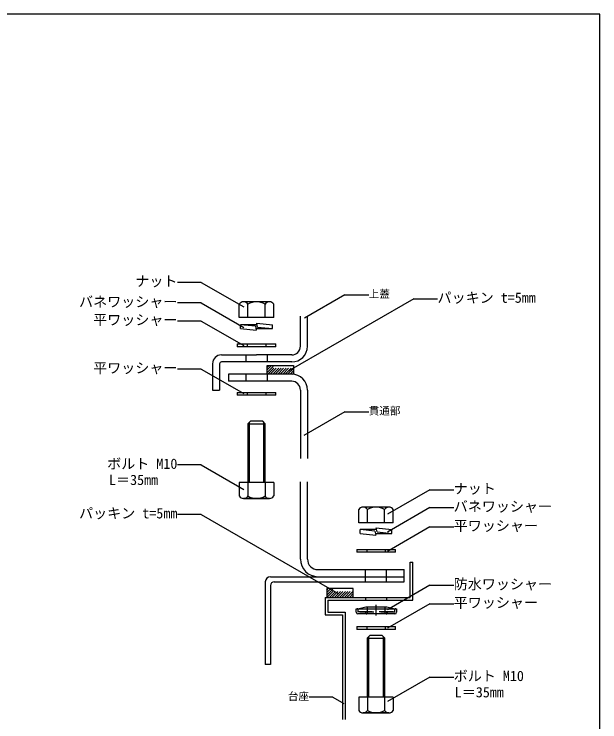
# Model space of a CAD drawing. Units: millimetres on the paper, enlarged 10 times, with parts at other scales. Extents: x -10475 to 9199, y -10092 to 10143.
# Drawn here: x -2845 to -2012, y 85 to 1092 of the extents above; entities that cross this region are included whole.
import ezdxf
from ezdxf.enums import TextEntityAlignment as Align

# ---------------------------------------------------------------- set-up
doc = ezdxf.new("R2010")
doc.units = ezdxf.units.MM
doc.header["$LTSCALE"] = 10
for name, pattern in [('CHAIN1', [8, 5, -1, 1, -1]), ('DASHED1', [1.8, 1.2, -0.6]), ('DASHED2', [3, 2, -1])]:
    doc.linetypes.add(name, pattern=pattern)
for name, color, linetype in [('0-F_図面枠', 7, 'Continuous'), ('F-0_FRP', 4, 'Continuous'), ('F-1_SUS', 7, 'Continuous'), ('F-2_金物', 7, 'Continuous'), ('F-3', 7, 'Continuous'), ('F-8_FRP部位名', 2, 'Continuous'), ('F-9_SUS部位名', 2, 'Continuous'), ('F-A_金物品名', 3, 'Continuous')]:
    doc.layers.add(name, color=color, linetype=linetype)
doc.styles.add('ＭＳ ゴシック', font='')
doc.styles.get('ＭＳ ゴシック').set_extended_font_data('MS Gothic')

msp = doc.modelspace()

# ---------------------------------------------------------------- linework, layer by layer
at = {"layer": '0-F_図面枠'}
msp.add_line((-2011.52, -1667.93), (-2011.52, 1092.07), dxfattribs=at)
msp.add_lwpolyline([(-2011.52, 1092.07), (-6011.52, 1092.07), (-6011.52, -1667.93)], dxfattribs=at)
at = {"layer": 'F-0_FRP'}
for p, q in [((-2437.37, 619.45), (-2437.37, 661.95)), ((-2427.37, 619.45), (-2427.37, 661.95)), ((-2549.87, 606.95), (-2499.87, 606.95)), ((-2514.87, 606.95), (-2514.87, 596.95)), ((-2449.87, 606.95), (-2499.87, 606.95)), ((-2484.87, 606.95), (-2484.87, 596.95)), ((-2552.37, 594.45), (-2552.37, 556.95)), ((-2449.87, 596.95), (-2549.87, 596.95)), ((-2539.87, 579.45), (-2539.87, 569.45)), ((-2449.87, 579.45), (-2539.87, 579.45)), ((-2514.87, 579.45), (-2514.87, 569.45)), ((-2484.87, 579.45), (-2484.87, 569.45)), ((-2499.87, 569.45), (-2539.87, 569.45)), ((-2449.87, 569.45), (-2499.87, 569.45)), ((-2437.37, 556.95), (-2437.37, 459.45)), ((-2427.37, 556.95), (-2427.37, 459.45)), ((-2510.37, 510.93), (-2510.37, 425.18)), ((-2489.37, 425.18), (-2489.37, 510.93)), ((-2437.37, 316.34), (-2437.37, 426.34)), ((-2427.37, 316.34), (-2427.37, 426.34)), ((-2412.37, 301.34), (-2289.87, 301.34)), ((-2344.87, 283.84), (-2344.87, 301.34)), ((-2314.87, 283.84), (-2314.87, 301.34)), ((-2289.87, 283.84), (-2289.87, 301.34)), ((-2487.37, 283.84), (-2487.37, 166.34)), ((-2479.87, 291.34), (-2412.37, 291.34)), ((-2474.87, 283.84), (-2344.87, 283.84)), ((-2412.37, 291.34), (-2289.87, 291.34)), ((-2479.87, 278.84), (-2479.87, 166.34)), ((-2479.87, 166.34), (-2487.37, 166.34))]:
    msp.add_line(p, q, dxfattribs=at)
at = {"layer": 'F-0_FRP', "linetype": 'DASHED1'}
for p, q in [((-2484.87, 582.01), (-2474.93, 591.95)), ((-2484.87, 585.54), (-2478.46, 591.95)), ((-2484.87, 589.08), (-2482, 591.95)), ((-2484.87, 582.01), (-2474.93, 591.95)), ((-2484.87, 585.54), (-2478.46, 591.95)), ((-2484.87, 589.08), (-2482, 591.95)), ((-2483.89, 579.45), (-2471.39, 591.95)), ((-2483.89, 579.45), (-2471.39, 591.95)), ((-2480.36, 579.45), (-2467.86, 591.95)), ((-2480.36, 579.45), (-2467.86, 591.95)), ((-2476.82, 579.45), (-2464.32, 591.95)), ((-2476.82, 579.45), (-2464.32, 591.95)), ((-2473.28, 579.45), (-2460.78, 591.95)), ((-2473.28, 579.45), (-2460.78, 591.95)), ((-2469.75, 579.45), (-2457.25, 591.95)), ((-2469.75, 579.45), (-2457.25, 591.95)), ((-2466.21, 579.45), (-2453.71, 591.95)), ((-2466.21, 579.45), (-2453.71, 591.95)), ((-2462.68, 579.45), (-2450.18, 591.95)), ((-2462.68, 579.45), (-2450.18, 591.95)), ((-2459.14, 579.45), (-2447.37, 591.22)), ((-2459.14, 579.45), (-2447.37, 591.22)), ((-2455.61, 579.45), (-2447.37, 587.69)), ((-2455.61, 579.45), (-2447.37, 587.69)), ((-2452.07, 579.45), (-2447.37, 584.15)), ((-2452.07, 579.45), (-2447.37, 584.15)), ((-2448.54, 579.45), (-2447.37, 580.62)), ((-2448.54, 579.45), (-2447.37, 580.62))]:
    msp.add_line(p, q, dxfattribs=at)
at = {"layer": 'F-0_FRP', "color": 7}
for p, q in [((-2512.37, 508.93), (-2512.37, 425.18)), ((-2512.37, 508.93), (-2487.37, 508.93)), ((-2487.37, 508.93), (-2491.12, 512.68)), ((-2487.37, 425.18), (-2487.37, 508.93)), ((-2475.33, 425.18), (-2524.41, 425.18)), ((-2524.41, 425.18), (-2524.41, 406.22)), ((-2512.14, 425.18), (-2512.14, 406.22)), ((-2487.6, 425.18), (-2487.6, 406.22)), ((-2475.33, 425.18), (-2475.33, 406.22))]:
    msp.add_line(p, q, dxfattribs=at)
at = {"layer": 'F-0_FRP', "color": 3}
for q in [(-2612.33, 450.41), (-2518.14, 415.56)]:
    msp.add_line((-2578.51, 450.41), q, dxfattribs=at)
at = {"layer": 'F-0_FRP'}
for points in [[(-2562.37, 594.45), (-2562.37, 556.95), (-2552.37, 556.95)], [(-2344.87, 283.84), (-2314.87, 283.84), (-2289.87, 283.84)]]:
    msp.add_lwpolyline(points, dxfattribs=at)
msp.add_lwpolyline([(-2447.37, 579.45), (-2484.87, 579.45), (-2484.87, 591.95), (-2447.37, 591.95)], close=True, dxfattribs=at)
msp.add_lwpolyline([(-2447.37, 579.45), (-2484.87, 579.45), (-2484.87, 591.95), (-2447.37, 591.95)], close=True, dxfattribs=at)
at = {"layer": 'F-0_FRP', "color": 7}
for points in [[(-2491.12, 512.68), (-2508.62, 512.68), (-2512.37, 508.93)], [(-2481.47, 402.68), (-2518.27, 402.68), (-2481.47, 402.68)]]:
    msp.add_lwpolyline(points, dxfattribs=at)
at = {"layer": 'F-0_FRP'}
for centre, radius, start, end in [((-2449.87, 619.45), 12.5, 270, 0), ((-2449.87, 619.45), 22.5, 270, 0), ((-2549.87, 594.45), 12.5, 90, 180), ((-2549.87, 594.45), 2.5, 90, 180), ((-2449.87, 556.95), 22.5, 0, 90), ((-2449.87, 556.95), 12.5, 0, 90), ((-2412.37, 316.34), 25, 180, 270), ((-2412.37, 316.34), 15, 180, 270), ((-2479.87, 283.84), 7.5, 90, 180), ((-2474.87, 278.84), 5, 90, 180), ((-2474.87, 278.84), 5, 90, 180)]:
    msp.add_arc(centre, radius, start, end, dxfattribs=at)
at = {"layer": 'F-0_FRP', "color": 7}
for centre, radius, start, end in [((-2518.27, 409.76), 7.08, 210.00015, 330.00015), ((-2499.87, 425.7), 23.02, 237.7957, 302.20415), ((-2481.47, 409.76), 7.08, 210.00015, 330.00015)]:
    msp.add_arc(centre, radius, start, end, dxfattribs=at)
at = {"layer": 'F-1_SUS'}
for p, q in [((-2281.12, 261.83), (-2281.12, 311.83)), ((-2281.12, 311.83), (-2277.37, 311.83)), ((-2277.37, 258.08), (-2277.37, 311.83)), ((-2402.37, 261.83), (-2402.37, 236.83)), ((-2402.37, 261.83), (-2281.12, 261.83)), ((-2398.62, 258.08), (-2398.62, 240.58)), ((-2398.62, 258.08), (-2344.87, 258.08)), ((-2344.87, 261.83), (-2344.87, 258.08)), ((-2344.87, 258.08), (-2314.87, 258.08)), ((-2314.87, 261.83), (-2314.87, 258.08)), ((-2314.87, 258.08), (-2277.37, 258.08)), ((-2402.37, 236.83), (-2377.37, 236.83)), ((-2398.62, 240.58), (-2373.62, 240.58)), ((-2377.37, 236.83), (-2377.37, 87.81)), ((-2373.62, 240.58), (-2373.62, 87.81))]:
    msp.add_line(p, q, dxfattribs=at)
at = {"layer": 'F-1_SUS', "color": 4, "linetype": 'DASHED1'}
for p, q in [((-2399.87, 265.17), (-2390.7, 274.33)), ((-2399.87, 268.71), (-2394.24, 274.33)), ((-2399.87, 272.24), (-2397.78, 274.33)), ((-2399.67, 261.83), (-2387.17, 274.33)), ((-2396.13, 261.83), (-2383.63, 274.33)), ((-2392.6, 261.83), (-2380.1, 274.33)), ((-2389.06, 261.83), (-2376.56, 274.33)), ((-2385.53, 261.83), (-2373.03, 274.33)), ((-2381.99, 261.83), (-2369.49, 274.33)), ((-2378.46, 261.83), (-2365.96, 274.33)), ((-2374.92, 261.83), (-2362.42, 274.33)), ((-2371.38, 261.83), (-2362.37, 270.85)), ((-2367.85, 261.83), (-2362.37, 267.31)), ((-2364.31, 261.83), (-2362.37, 263.78))]:
    msp.add_line(p, q, dxfattribs=at)
at = {"layer": 'F-1_SUS', "color": 4}
msp.add_line((-2397.41, 269.33), (-2397.37, 269.33), dxfattribs=at)
msp.add_line((-2397.41, 269.33), (-2397.37, 269.33), dxfattribs=at)
msp.add_lwpolyline([(-2399.87, 261.83), (-2362.37, 261.83), (-2362.37, 274.33), (-2399.87, 274.33)], close=True, dxfattribs=at)
msp.add_lwpolyline([(-2399.87, 261.83), (-2362.37, 261.83), (-2362.37, 274.33), (-2399.87, 274.33)], close=True, dxfattribs=at)
at = {"layer": 'F-2_金物'}
for p, q in [((-2524.41, 660.25), (-2524.41, 679.2)), ((-2481.47, 682.75), (-2518.27, 682.75)), ((-2512.14, 660.25), (-2512.14, 679.2)), ((-2487.6, 660.25), (-2487.6, 679.2)), ((-2475.33, 660.25), (-2475.33, 679.2)), ((-2475.33, 660.25), (-2524.41, 660.25)), ((-2500.47, 660.25), (-2522.21, 660.25)), ((-2476.21, 660.25), (-2495.1, 660.25)), ((-2527.37, 622.67), (-2472.37, 622.67)), ((-2527.37, 622.67), (-2527.37, 618.67)), ((-2472.37, 618.67), (-2527.37, 618.67)), ((-2512.99, 622.67), (-2512.99, 618.67)), ((-2486.74, 622.67), (-2486.74, 618.67)), ((-2472.37, 618.67), (-2472.37, 622.67)), ((-2527.37, 553.7), (-2527.37, 549.7)), ((-2527.37, 553.7), (-2472.37, 553.7)), ((-2472.37, 549.7), (-2527.37, 549.7)), ((-2512.99, 553.7), (-2512.99, 549.7)), ((-2486.74, 553.7), (-2486.74, 549.7)), ((-2472.37, 549.7), (-2472.37, 553.7)), ((-2354.41, 367.82), (-2354.41, 386.77)), ((-2311.47, 390.32), (-2348.27, 390.32)), ((-2342.14, 367.82), (-2342.14, 386.77)), ((-2317.6, 367.82), (-2317.6, 386.77)), ((-2305.33, 367.82), (-2305.33, 386.77)), ((-2305.33, 367.82), (-2354.41, 367.82)), ((-2330.47, 367.82), (-2352.21, 367.82)), ((-2306.21, 367.82), (-2325.1, 367.82)), ((-2357.37, 330.24), (-2302.37, 330.24)), ((-2357.37, 330.24), (-2357.37, 326.24)), ((-2302.37, 326.24), (-2357.37, 326.24)), ((-2342.99, 330.24), (-2342.99, 326.24)), ((-2316.74, 330.24), (-2316.74, 326.24)), ((-2302.37, 326.24), (-2302.37, 330.24)), ((-2358.06, 245.73), (-2300.56, 245.73)), ((-2358.06, 240.73), (-2358.06, 245.73)), ((-2300.56, 245.73), (-2300.56, 240.73)), ((-2303.06, 238.23), (-2355.56, 238.23)), ((-2357.37, 220.22), (-2357.37, 216.22)), ((-2357.37, 220.22), (-2302.37, 220.22)), ((-2302.37, 216.22), (-2357.37, 216.22)), ((-2342.99, 220.22), (-2342.99, 216.22)), ((-2316.74, 220.22), (-2316.74, 216.22)), ((-2302.37, 216.22), (-2302.37, 220.22)), ((-2342.37, 203.73), (-2317.37, 203.73)), ((-2342.37, 203.73), (-2342.37, 119.98)), ((-2317.37, 203.73), (-2321.12, 207.48)), ((-2317.37, 119.98), (-2317.37, 203.73)), ((-2305.33, 119.98), (-2354.41, 119.98)), ((-2354.41, 119.98), (-2354.41, 101.02)), ((-2342.14, 119.98), (-2342.14, 101.02)), ((-2317.6, 119.98), (-2317.6, 101.02)), ((-2305.33, 119.98), (-2305.33, 101.02))]:
    msp.add_line(p, q, dxfattribs=at)
at = {"layer": 'F-2_金物', "color": 4}
for p, q in [((-2355.56, 245.73), (-2344.31, 248.23)), ((-2344.31, 248.23), (-2314.31, 248.23)), ((-2316.69, 238.23), (-2316.69, 248.23)), ((-2314.31, 248.23), (-2303.06, 245.73)), ((-2340.37, 205.73), (-2340.37, 119.98)), ((-2319.37, 119.98), (-2319.37, 205.73))]:
    msp.add_line(p, q, dxfattribs=at)
at = {"layer": 'F-2_金物', "color": 4, "linetype": 'DASHED2'}
for p, q in [((-2355.56, 245.73), (-2355.56, 244.48)), ((-2355.56, 241.98), (-2303.06, 241.98)), ((-2344.31, 240.73), (-2355.56, 241.98)), ((-2341.94, 238.23), (-2341.94, 248.23)), ((-2314.31, 240.73), (-2303.06, 241.98)), ((-2303.06, 244.48), (-2303.06, 245.73)), ((-2344.31, 239.48), (-2344.31, 240.73)), ((-2314.31, 239.48), (-2314.31, 240.73))]:
    msp.add_line(p, q, dxfattribs=at)
at = {"layer": 'F-2_金物', "linetype": 'DASHED2'}
for p, q in [((-2355.56, 244.48), (-2355.56, 240.73)), ((-2303.06, 240.73), (-2303.06, 244.48)), ((-2303.06, 240.73), (-2355.56, 240.73)), ((-2344.31, 238.23), (-2344.31, 239.48)), ((-2314.31, 238.23), (-2314.31, 239.48))]:
    msp.add_line(p, q, dxfattribs=at)
at = {"layer": 'F-2_金物', "color": 2, "linetype": 'CHAIN1'}
msp.add_line((-2329.87, 236.07), (-2329.87, 251.17), dxfattribs=at)
at = {"layer": 'F-2_金物'}
for points in [[(-2321.12, 207.48), (-2338.62, 207.48), (-2342.37, 203.73)], [(-2311.47, 97.48), (-2348.27, 97.48), (-2311.47, 97.48)]]:
    msp.add_lwpolyline(points, dxfattribs=at)
for centre, radius, start, end in [((-2518.27, 675.66), 7.08, 29.99985, 149.99985), ((-2499.87, 659.72), 23.02, 57.79585, 122.2043), ((-2481.47, 675.66), 7.08, 29.99985, 149.99985), ((-2348.27, 383.23), 7.08, 29.99985, 149.99985), ((-2329.87, 367.29), 23.02, 57.79585, 122.2043), ((-2311.47, 383.23), 7.08, 29.99985, 149.99985), ((-2355.56, 240.73), 2.5, 180, 270), ((-2303.06, 240.73), 2.5, 270, 0), ((-2348.27, 104.56), 7.08, 210.00015, 330.00015), ((-2329.87, 120.5), 23.02, 237.7957, 302.20415), ((-2311.47, 104.56), 7.08, 210.00015, 330.00015)]:
    msp.add_arc(centre, radius, start, end, dxfattribs=at)
at = {"layer": 'F-2_金物', "linetype": 'DASHED2'}
for centre, start, end in [((-2356.81, 244.48), 0, 90), ((-2301.81, 244.48), 90, 180), ((-2345.56, 239.48), 0, 90), ((-2313.06, 239.48), 90, 180)]:
    msp.add_arc(centre, 1.25, start, end, dxfattribs=at)
at = {"layer": 'F-2_金物', "color": 4, "linetype": 'DASHED2'}
for centre, start, end in [((-2343.06, 239.48), 180, 270), ((-2315.56, 239.48), 270, 0)]:
    msp.add_arc(centre, 1.25, start, end, dxfattribs=at)
at = {"layer": 'F-3'}
for p, q in [((-2522.49, 644.44), (-2522.49, 649.97)), ((-2501.36, 647.75), (-2522.49, 649.97)), ((-2499.01, 649.97), (-2522.49, 649.97)), ((-2501.36, 647.75), (-2500.28, 642.11)), ((-2499.46, 652.31), (-2477.24, 649.97)), ((-2498.37, 646.66), (-2499.46, 652.31)), ((-2498.37, 646.66), (-2477.24, 644.44)), ((-2477.24, 644.44), (-2477.24, 649.97)), ((-2522.49, 644.44), (-2500.28, 642.11)), ((-2500.73, 644.44), (-2477.24, 644.44)), ((-2352.49, 352.82), (-2352.49, 358.35)), ((-2331.36, 356.13), (-2352.49, 358.35)), ((-2329.01, 358.35), (-2352.49, 358.35)), ((-2352.49, 352.82), (-2330.28, 350.49)), ((-2331.36, 356.13), (-2330.28, 350.49)), ((-2330.73, 352.82), (-2307.24, 352.82)), ((-2329.46, 360.69), (-2307.24, 358.35)), ((-2328.37, 355.04), (-2329.46, 360.69)), ((-2328.37, 355.04), (-2307.24, 352.82)), ((-2307.24, 352.82), (-2307.24, 358.35))]:
    msp.add_line(p, q, dxfattribs=at)
at = {"layer": 'F-8_FRP部位名', "color": 3}
for q in [(-2453.85, 584.26), (-2242.4, 686.81)]:
    msp.add_line((-2276.23, 686.81), q, dxfattribs=at)
at = {"layer": 'F-8_FRP部位名'}
for p, q in [((-2374.03, 692.5), (-2431.61, 659.26)), ((-2374.03, 692.5), (-2340.21, 692.5)), ((-2374.03, 526.16), (-2432.5, 492.41)), ((-2374.03, 526.16), (-2340.21, 526.16))]:
    msp.add_line(p, q, dxfattribs=at)
at = {"layer": 'F-9_SUS部位名', "color": 3}
for q in [(-2612.33, 379.9), (-2383.54, 267.33)]:
    msp.add_line((-2578.51, 379.9), q, dxfattribs=at)
at = {"layer": 'F-9_SUS部位名'}
for q in [(-2425.21, 119.8), (-2375.61, 110.69)]:
    msp.add_line((-2391.39, 119.8), q, dxfattribs=at)
at = {"layer": 'F-A_金物品名'}
for p, q in [((-2578.51, 710.18), (-2612.33, 710.18)), ((-2578.51, 710.18), (-2518.14, 675.33)), ((-2578.51, 680.94), (-2612.33, 680.94)), ((-2578.51, 680.94), (-2518.14, 646.08)), ((-2578.51, 655.27), (-2612.33, 655.27)), ((-2578.51, 655.27), (-2518.14, 620.41)), ((-2578.51, 586.72), (-2612.33, 586.72)), ((-2578.51, 586.72), (-2518.14, 551.87)), ((-2253.24, 415.04), (-2313.62, 380.19)), ((-2253.24, 415.04), (-2219.42, 415.04)), ((-2253.24, 389.61), (-2313.62, 354.75)), ((-2253.24, 389.61), (-2219.42, 389.61)), ((-2253.24, 362.1), (-2313.62, 327.25)), ((-2253.24, 362.1), (-2219.42, 362.1)), ((-2253.24, 279.04), (-2313.62, 244.18)), ((-2253.24, 279.04), (-2219.42, 279.04)), ((-2253.24, 252.71), (-2313.62, 217.85)), ((-2253.24, 252.71), (-2219.42, 252.71)), ((-2253.24, 148.35), (-2313.62, 113.5)), ((-2253.24, 148.35), (-2219.42, 148.35))]:
    msp.add_line(p, q, dxfattribs=at)

# ---------------------------------------------------------------- texts
at = {"layer": 'F-0_FRP', "color": 7, "style": 'ＭＳ ゴシック'}
for s, p in [('ボルト M10', (-2712.33, 440.41)), ('L＝35mm', (-2709.71, 417.42))]:
    msp.add_text(s, height=14.66, dxfattribs=at).set_placement(p, align=Align.BOTTOM_LEFT)
at = {"layer": 'F-8_FRP部位名', "style": 'ＭＳ ゴシック'}
for s, p in [('上蓋', (-2340.21, 685)), ('貫通部', (-2340.21, 518.66))]:
    msp.add_text(s, height=11, dxfattribs=at).set_placement(p, align=Align.BOTTOM_LEFT)
at = {"layer": 'F-8_FRP部位名', "color": 7, "style": 'ＭＳ ゴシック'}
msp.add_text('パッキン t=5mm', height=14.66, dxfattribs=at).set_placement((-2242.4, 676.81), align=Align.BOTTOM_LEFT)
at = {"layer": 'F-9_SUS部位名', "color": 7, "style": 'ＭＳ ゴシック'}
msp.add_text('パッキン t=5mm', height=14.66, dxfattribs=at).set_placement((-2752.33, 369.9), align=Align.BOTTOM_LEFT)
at = {"layer": 'F-9_SUS部位名', "style": 'ＭＳ ゴシック'}
msp.add_text('台座', height=11, dxfattribs=at).set_placement((-2455.21, 112.3), align=Align.BOTTOM_LEFT)
at = {"layer": 'F-A_金物品名', "color": 7, "style": 'ＭＳ ゴシック'}
for s, p in [('ナット', (-2672.33, 700.18)), ('バネワッシャー', (-2752.33, 670.94)), ('平ワッシャー', (-2732.33, 645.27)), ('平ワッシャー', (-2732.33, 576.72)), ('ナット', (-2219.42, 405.04)), ('バネワッシャー', (-2219.42, 379.61)), ('平ワッシャー', (-2219.42, 352.1)), ('防水ワッシャー', (-2219.42, 269.04)), ('平ワッシャー', (-2219.42, 242.71)), ('ボルト M10', (-2219.42, 138.35)), ('L＝35mm', (-2217.92, 115.15))]:
    msp.add_text(s, height=14.66, dxfattribs=at).set_placement(p, align=Align.BOTTOM_LEFT)

doc.saveas('drawing.dxf')
